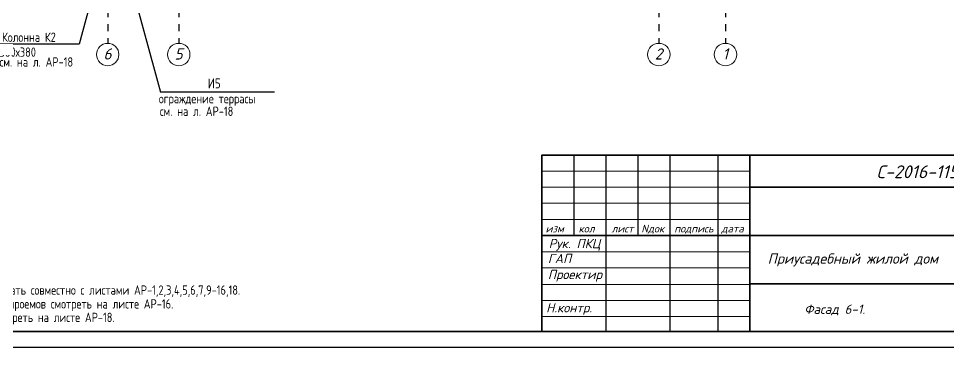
# Model space of a CAD drawing. Extents: x -12289450 to -10763036, y -7834513 to -6150123.
# Drawn here: x -11141270 to -11120350, y -7715920 to -7708525 of the extents above; entities that cross this region are included whole.
import ezdxf

# ---------------------------------------------------------------- set-up
doc = ezdxf.new("R2010")
doc.units = 0
doc.header["$LTSCALE"] = 25
doc.linetypes.add('CENTER', pattern=[50.8, 31.75, -6.35, 6.35, -6.35])
for name, color, linetype in [('014-ОСИ', 251, 'CENTER'), ('Annotation - Text', 7, 'Continuous'), ('ArchiCAD', 7, 'Continuous'), ('kassa', 7, 'Continuous'), ('Новое', 51, 'Continuous')]:
    doc.layers.add(name, color=color, linetype=linetype)
doc.styles.add('gismo', font='isocpeui.ttf')
doc.styles.add('GOST 2.304', font='cs_gost2304.shx')

msp = doc.modelspace()

# ---------------------------------------------------------------- linework, layer by layer
at = {"lineweight": 25, "ltscale": 20}
for p, q in [((-11139910.5, -7709098.6), (-11141685.2, -7709098.6)), ((-11135516, -7710176.2), (-11138080.5, -7710176.2))]:
    msp.add_line(p, q, dxfattribs=at)
for points in [[(-11139435, -7707343.4), (-11139910.5, -7709098.6)], [(-11138851.9, -7707343.4), (-11138080.5, -7710176.2)]]:
    msp.add_lwpolyline(points, dxfattribs=at)
at = {"layer": '014-ОСИ'}
for points in [[(-11139265.9, -7707696.7), (-11139265.9, -7709081.6)], [(-11137665.9, -7707696.7), (-11137665.9, -7709081.6)], [(-11126865.9, -7707696.7), (-11126865.9, -7709081.6)], [(-11126865.9, -7707696.7), (-11126865.9, -7709081.6)], [(-11125365.9, -7707696.7), (-11125365.9, -7709081.6)], [(-11125365.9, -7707696.7), (-11125365.9, -7709081.6)]]:
    msp.add_lwpolyline(points, dxfattribs=at)
at = {"layer": 'Annotation - Text', "color": 0, "lineweight": 20}
for centre in [(-11139265.9, -7709333.6), (-11139265.9, -7709333.6), (-11137665.9, -7709333.6), (-11137665.9, -7709333.6), (-11126865.9, -7709333.6), (-11126865.9, -7709333.6), (-11125365.9, -7709333.6), (-11125365.9, -7709333.6)]:
    msp.add_circle(centre, 252, dxfattribs=at)
at = {"layer": 'ArchiCAD', "color": 7, "linetype": 'Continuous', "lineweight": 35}
for p, q in [((-11129498.9, -7711599.9), (-11116179.1, -7711599.9)), ((-11124819, -7711599.9), (-11124819, -7715559.9)), ((-11124819, -7712319.9), (-11116179.1, -7712319.9)), ((-11129498.9, -7713399.9), (-11116179.1, -7713399.9)), ((-11124819, -7714491.3), (-11116179.1, -7714491.3))]:
    msp.add_line(p, q, dxfattribs=at)
for points in [[(-11144619, -7694896.2), (-11116179.1, -7694896.2), (-11116179.1, -7715560.1), (-11144619, -7715560.1)], [(-11116179.1, -7715559.9), (-11129498.9, -7715559.9), (-11129498.9, -7711599.9), (-11116179.1, -7711599.9), (-11116179.1, -7715559.9)]]:
    msp.add_lwpolyline(points, close=True, dxfattribs=at)
at = {"layer": 'kassa', "lineweight": 15}
for p, q in [((-11129498.9, -7711959.9), (-11124819, -7711959.9)), ((-11124819, -7712319.9), (-11129498.9, -7712319.9)), ((-11129498.9, -7712679.9), (-11124819, -7712679.9)), ((-11129498.9, -7713039.9), (-11124819, -7713039.9)), ((-11129498.9, -7713771.3), (-11124819, -7713771.3)), ((-11129498.9, -7714131.3), (-11124819, -7714131.3)), ((-11129498.9, -7714502.7), (-11124819, -7714502.7)), ((-11129498.9, -7714862.7), (-11124819, -7714862.7)), ((-11129498.9, -7715222.7), (-11124819, -7715222.7))]:
    msp.add_line(p, q, dxfattribs=at)
at = {"layer": 'Новое', "color": 7, "linetype": 'Continuous'}
for p, q in [((-11129498.9, -7711599.9), (-11129498.9, -7715559.9)), ((-11128778.9, -7711599.9), (-11128778.9, -7713399.9)), ((-11128058.9, -7711599.9), (-11128058.9, -7715559.9)), ((-11127338.9, -7711599.9), (-11127338.9, -7713399.9)), ((-11126619, -7711599.9), (-11126619, -7715559.9)), ((-11125539, -7711599.9), (-11125539, -7715559.9))]:
    msp.add_line(p, q, dxfattribs=at)
msp.add_lwpolyline([(-11146059, -7694536.2), (-11115819.1, -7694536.2), (-11115819.1, -7715920.1), (-11146059, -7715920.1)], close=True, dxfattribs=at)
msp.add_lwpolyline([(-11146059, -7694536.2), (-11115819.1, -7694536.2), (-11115819.1, -7715920.1), (-11146059, -7715920.1)], close=True, dxfattribs=at)

# ---------------------------------------------------------------- texts
at = {"layer": 'Annotation - Text', "color": 0, "lineweight": 25}
for s, height, style, p in [('Колонна К2', 210, 'GOST 2.304', (-11141642, -7709049)), ('380х380', 210, 'GOST 2.304', (-11141699.4, -7709384.4)), ('см. на л. АР-18', 210, 'GOST 2.304', (-11141697.9, -7709605)), ('И5', 225, 'GOST 2.304', (-11137014, -7710095.6)), ('ограждение террасы', 210, 'GOST 2.304', (-11138114, -7710431.1)), ('см. на л. АР-18', 210, 'GOST 2.304', (-11138093.1, -7710714.1)), ('С-2016-1159-АР', 288.596, 'gismo', (-11121967, -7712114.5)), ('изм', 173.16, 'gismo', (-11129414.6, -7713335.7)), ('кол', 173.16, 'gismo', (-11128672.9, -7713335.7)), ('лист', 173.16, 'gismo', (-11127931.2, -7713335.7)), ('Nдок', 173.16, 'gismo', (-11127260.2, -7713335.7)), ('подпись', 173.16, 'gismo', (-11126518.5, -7713335.7)), ('дата', 173.16, 'gismo', (-11125459, -7713335.7)), ('Рук. ПКЦ', 207.79, 'gismo', (-11129343.9, -7713688.6)), ('ГАП', 207.79, 'gismo', (-11129361.6, -7714023.8)), ('Приусадебный жилой дом', 230.877, 'gismo', (-11124416.6, -7714037.7)), ('Проектир', 207.79, 'gismo', (-11129361.6, -7714383.8)), ('1. Данный лист рассматривать совместно с листами АР-1,2,3,4,5,6,7,9-16,18.', 210, 'GOST 2.304', (-11144429.9, -7714735.7)), ('2. Спецификацию оконных проемов смотреть на листе АР-16.', 210, 'GOST 2.304', (-11144452.7, -7715046.3)), ('Н.контр.', 207.79, 'gismo', (-11129401.1, -7715132.6)), ('Фасад 6-1.', 210, 'gismo', (-11123594.1, -7715165.9)), ('3. Ограждение террасы смотреть на листе АР-18.', 210, 'GOST 2.304', (-11144452.7, -7715350.4))]:
    msp.add_text(s, height=height, dxfattribs=dict(at, style=style)).set_placement(p)
at = {"layer": 'Annotation - Text', "color": 0, "lineweight": 25, "char_height": 252, "attachment_point": 2, "style": 'gismo'}
for s, insert in [('6', (-11139269.8, -7709193.8)), ('5', (-11137669.8, -7709193.8)), ('2', (-11126869.8, -7709193.8)), ('1', (-11125369.8, -7709193.8))]:
    msp.add_mtext(s, dxfattribs=dict(at, insert=insert))

doc.saveas('drawing.dxf')
